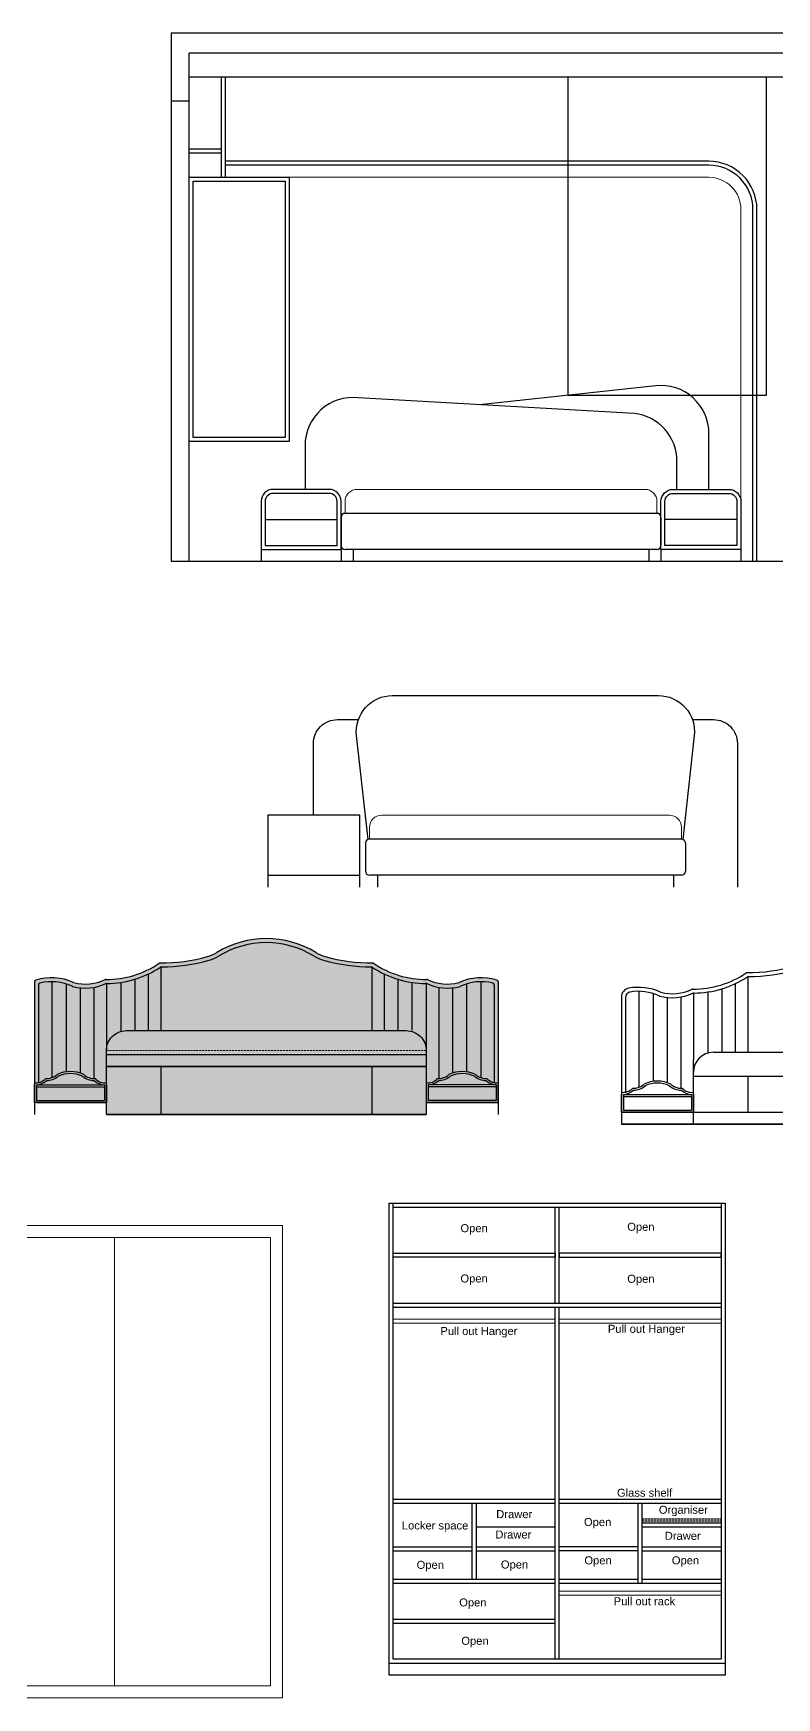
# Model space of a CAD drawing. Header units: millimetres. Extents: x 56222 to 3066687, y -650199 to -121287.
# Drawn here: x 128641.6 to 128827.4, y -183439.9 to -183023.8 of the extents above; entities that cross this region are included whole.
import ezdxf

# ---------------------------------------------------------------- set-up
doc = ezdxf.new("R2010")
doc.units = ezdxf.units.MM
doc.header["$MEASUREMENT"] = 0
doc.linetypes.add('00 . GROUND FLOOR$0$DASHED', pattern=[0.75, 0.5, -0.25])
doc.linetypes.add('DASHED2', pattern=[0.375, 0.25, -0.125])
doc.layers.add('AR HATCH-7', color=7, linetype='Continuous')
for name, color, linetype, lineweight in [('el', 7, 'Continuous', 20), ('ELEVATION', 250, 'Continuous', 9), ('FURNITURE', 32, 'Continuous', 9), ('Labelling', 1, 'Continuous', 25), ('SECTION ( SLAB PLine )', 104, 'Continuous', 30), ('TILE', 14, 'Continuous', 9), ('XX~SLAB ( BEAM )~ ( DIM )', 7, 'Continuous', 9)]:
    doc.layers.add(name, color=color, linetype=linetype, lineweight=lineweight)
doc.styles.get("Standard").update_dxf_attribs({"font": 'arial.ttf', "height": 6})

msp = doc.modelspace()

# ---------------------------------------------------------------- hatches: boundary and pattern name
at = {"layer": 'AR HATCH-7', "lineweight": 30, "true_color": 0xcad6a8, "transparency": 33554531}
h = msp.add_hatch(color=9, dxfattribs=at)
h.dxf.hatch_style = 1
h.paths.add_polyline_path([(128642.829, -183261.749, -0.3466599), (128643.212, -183261.262, -0.169922), (128651.288, -183262.078, 0.0459634), (128651.374, -183262.109, 0.1704054), (128659.733, -183261.405, -0.1047052), (128659.935, -183261.361, 0.1449182), (128673.347, -183257.327, -0.1435273), (128673.616, -183257.246, 0.0650683), (128685.536, -183255.569, 0.0708794), (128687.863, -183254.555, -0.2836153), (128711.795, -183254.555, 0.0708794), (128714.122, -183255.569, 0.0650683), (128726.042, -183257.246, -0.1435273), (128726.311, -183257.327, 0.1449182), (128739.723, -183261.361, -0.1047052), (128739.925, -183261.405, 0.1704054), (128748.283, -183262.109, 0.0459634), (128748.37, -183262.078, -0.169922), (128756.446, -183261.262, -0.3466598), (128756.829, -183261.749), (128756.829, -183286.14, 0.075705), (128757.829, -183286.161), (128757.829, -183260.986, 0.3293527), (128757.476, -183260.508, 0.1841493), (128748.03, -183261.133, -0.0462062), (128747.943, -183261.164, -0.1728102), (128740.151, -183260.408, 0.111312), (128739.936, -183260.361, -0.1502684), (128726.621, -183256.333, 0.148252), (128726.344, -183256.248, -0.0657125), (128714.557, -183254.652, -0.0707399), (128712.231, -183253.649, 0.2812356), (128687.427, -183253.649, -0.0707399), (128685.101, -183254.652, -0.0657125), (128673.314, -183256.248, 0.148252), (128673.037, -183256.333, -0.1502684), (128659.721, -183260.361, 0.111312), (128659.507, -183260.408, -0.1728102), (128651.715, -183261.164, -0.0462062), (128651.628, -183261.133, 0.1841493), (128642.182, -183260.508, 0.3293527), (128641.829, -183260.986), (128641.829, -183286.161, 0.075705), (128642.829, -183286.14)])
h.paths.add_polyline_path([(128656.996, -183285.161, -0.1712927), (128654.162, -183284.161, 0.2350359), (128647.526, -183284.143, 0.0337022), (128647.471, -183284.181, -0.1694662), (128644.662, -183285.161, -0.2390389), (128641.829, -183286.161), (128641.829, -183291.161), (128659.829, -183291.161), (128659.829, -183286.161, -0.2390389)])
h.paths.add_polyline_path([(128647.756, -183284.592, -0.0338836), (128647.812, -183284.554, -0.2262113), (128653.846, -183284.554, -0.0338836), (128653.902, -183284.592, 0.1570704), (128656.786, -183285.656, 0.1857156), (128659.329, -183286.688), (128659.329, -183290.661), (128642.329, -183290.661), (128642.329, -183286.688, 0.1857156), (128644.872, -183285.656, 0.1570704)], flags=16)
h.paths.add_polyline_path([(128659.329, -183286.688), (128642.329, -183286.688), (128642.329, -183287.188), (128659.329, -183287.188)], flags=0)
h.paths.add_polyline_path([(128757.329, -183286.688), (128740.329, -183286.688), (128740.329, -183287.188), (128757.329, -183287.188)], flags=0)
h.paths.add_polyline_path([(128752.187, -183284.181, 0.0337022), (128752.132, -183284.143, 0.2350359), (128745.496, -183284.161, -0.1712927), (128742.662, -183285.161, -0.2390389), (128739.829, -183286.161), (128739.829, -183291.161), (128757.329, -183291.161), (128757.829, -183291.161), (128757.829, -183286.161, -0.2390389), (128754.996, -183285.161, -0.1694662)])
h.paths.add_polyline_path([(128754.786, -183285.656, 0.1857156), (128757.329, -183286.688), (128757.329, -183290.661), (128740.329, -183290.661), (128740.329, -183286.688, 0.1857156), (128742.872, -183285.656, 0.1570704), (128745.756, -183284.592, -0.0338836), (128745.812, -183284.554, -0.2262113), (128751.846, -183284.554, -0.0338836), (128751.902, -183284.592, 0.1570704)], flags=16)
at = {"layer": 'AR HATCH-7', "lineweight": 30, "true_color": 0xc8a668, "transparency": 33554628}
h = msp.add_hatch(color=43, dxfattribs=at)
h.dxf.hatch_style = 1
h.paths.add_polyline_path([(128726.189, -183257.269, 0.0748493), (128726.042, -183257.246, -0.0650683), (128714.122, -183255.569, -0.0708794), (128711.795, -183254.555, 0.2836153), (128687.863, -183254.555, -0.0708794), (128685.536, -183255.569, -0.0650683), (128673.616, -183257.246, 0.0748493), (128673.469, -183257.269), (128673.469, -183273.161), (128726.189, -183273.161)])
h.paths.add_polyline_path([(128673.469, -183282.161), (128659.829, -183282.161), (128659.829, -183294.161), (128673.469, -183294.161)])
h.paths.add_polyline_path([(128739.829, -183282.161), (128726.189, -183282.161), (128726.189, -183294.161), (128739.829, -183294.161)])
h.paths.add_polyline_path([(128659.329, -183287.188), (128642.329, -183287.188), (128642.329, -183290.661), (128659.329, -183290.661)])
h.paths.add_polyline_path([(128757.329, -183287.188), (128740.329, -183287.188), (128740.329, -183290.661), (128757.329, -183290.661)])
at = {"layer": 'AR HATCH-7', "lineweight": 30, "true_color": 0x499cd0, "transparency": 33554628}
h = msp.add_hatch(color=153, dxfattribs=at)
h.dxf.hatch_style = 1
h.paths.add_polyline_path([(128673.469, -183257.269, 0.0679481), (128673.347, -183257.327, -0.0351511), (128670.323, -183259.018), (128670.323, -183273.161), (128673.469, -183273.161)])
h.paths.add_polyline_path([(128670.323, -183259.018, -0.0366358), (128666.952, -183260.31), (128666.952, -183273.161), (128670.323, -183273.161)])
h.paths.add_polyline_path([(128666.952, -183260.31, -0.0366358), (128663.429, -183261.097), (128663.429, -183273.361, -0.0710539), (128664.829, -183273.161), (128666.952, -183273.161)])
h.paths.add_polyline_path([(128656.683, -183262.333, -0.0668818), (128653.313, -183262.453), (128653.313, -183283.799, -0.0310261), (128654.162, -183284.161, 0.1535137), (128656.683, -183285.15)])
h.paths.add_polyline_path([(128653.313, -183262.453, -0.0398481), (128651.329, -183262.097, 0.0336837), (128649.789, -183261.493), (128649.789, -183283.444, -0.1205725), (128653.313, -183283.799)])
h.paths.add_polyline_path([(128649.789, -183261.493, 0.074581), (128646.189, -183260.922), (128646.189, -183284.895, 0.084297), (128647.506, -183284.153, -0.0035572), (128647.601, -183284.106, 0.0417091), (128647.526, -183284.143, -0.0800067), (128649.789, -183283.444)])
h.paths.add_polyline_path([(128646.189, -183260.922, 0.0611948), (128643.212, -183261.262, 0.3466598), (128642.829, -183261.749), (128642.829, -183286.14, 0.1604306), (128644.662, -183285.161, 0.0864782), (128646.189, -183284.895)])
h.paths.add_polyline_path([(128729.335, -183259.018, -0.0351511), (128726.311, -183257.327, 0.0679481), (128726.189, -183257.269), (128726.189, -183273.161), (128729.335, -183273.161)])
h.paths.add_polyline_path([(128732.706, -183260.31, -0.0366358), (128729.335, -183259.018), (128729.335, -183273.161), (128732.706, -183273.161)])
h.paths.add_polyline_path([(128732.706, -183260.31), (128732.706, -183273.161), (128734.829, -183273.161, -0.4142136), (128739.829, -183278.161), (128739.829, -183261.373, 0.0537032), (128739.723, -183261.361, -0.0722857)])
h = msp.add_hatch(color=153, dxfattribs=at)
h.dxf.hatch_style = 1
h.paths.add_polyline_path([(128663.429, -183261.097, -0.0355557), (128659.935, -183261.361, 0.0537032), (128659.829, -183261.373), (128659.829, -183278.161, -0.3333487), (128663.429, -183273.361)])
h.paths.add_polyline_path([(128659.829, -183261.373, 0.0507169), (128659.733, -183261.405, -0.0631862), (128656.683, -183262.333), (128656.683, -183285.15, 0.0173235), (128656.996, -183285.161, 0.2390389), (128659.829, -183286.161), (128659.829, -183278.161)])
h.paths.add_polyline_path([(128742.975, -183262.333, -0.0631862), (128739.925, -183261.405, 0.0507169), (128739.829, -183261.373), (128739.829, -183278.161), (128739.829, -183286.161, 0.2390389), (128742.662, -183285.161, 0.0173235), (128742.975, -183285.15)])
h.paths.add_polyline_path([(128746.345, -183262.453, -0.0668818), (128742.975, -183262.333), (128742.975, -183285.15, 0.1535137), (128745.496, -183284.161, -0.0310261), (128746.345, -183283.799)])
h.paths.add_polyline_path([(128749.869, -183261.493, 0.0336837), (128748.329, -183262.097, -0.0398481), (128746.345, -183262.453), (128746.345, -183283.799, -0.1205725), (128749.869, -183283.444)])
h.paths.add_polyline_path([(128753.469, -183260.922, 0.074581), (128749.869, -183261.493), (128749.869, -183283.444, -0.0807739), (128752.152, -183284.153, 0.084297), (128753.469, -183284.895)])
h.paths.add_polyline_path([(128756.829, -183261.749, 0.3466599), (128756.446, -183261.262, 0.0611948), (128753.469, -183260.922), (128753.469, -183284.895, 0.0864782), (128754.996, -183285.161, 0.1604306), (128756.829, -183286.14)])
at = {"layer": 'AR HATCH-7', "lineweight": 30, "true_color": 0xc8a668, "transparency": 33554531}
h = msp.add_hatch(color=43, dxfattribs=at)
h.dxf.hatch_style = 1
h.paths.add_polyline_path([(128734.829, -183273.161), (128664.829, -183273.161, 0.4142136), (128659.829, -183278.161), (128739.829, -183278.161, 0.4142136)])
h.paths.add_polyline_path([(128739.829, -183278.161), (128659.829, -183278.161), (128659.829, -183279.161), (128739.829, -183279.161)])
h = msp.add_hatch(color=43, dxfattribs=at)
h.dxf.hatch_style = 1
h.paths.add_polyline_path([(128739.829, -183279.161), (128659.829, -183279.161), (128659.829, -183282.161), (128739.829, -183282.161)])
h = msp.add_hatch(color=43, dxfattribs=at)
h.dxf.hatch_style = 1
h.paths.add_polyline_path([(128659.329, -183286.688), (128642.329, -183286.688, 0.1857156), (128644.872, -183285.656, 0.1570704), (128647.756, -183284.592, -0.0338836), (128647.812, -183284.554, -0.2262113), (128653.846, -183284.554, -0.0338836), (128653.902, -183284.592, 0.1570704), (128656.786, -183285.656, 0.1857156)])
h.paths.add_polyline_path([(128751.902, -183284.592, 0.0338836), (128751.846, -183284.554, 0.2262113), (128745.812, -183284.554, 0.0338836), (128745.756, -183284.592, -0.1570704), (128742.872, -183285.656, -0.1857156), (128740.329, -183286.688), (128757.329, -183286.688, -0.1857156), (128754.786, -183285.656, -0.1570704)])
at = {"layer": 'AR HATCH-7', "lineweight": 30, "true_color": 0x499cd0, "transparency": 33554628}
h = msp.add_hatch(color=153, dxfattribs=at)
h.dxf.hatch_style = 1
h.paths.add_polyline_path([(128726.189, -183282.161), (128673.469, -183282.161), (128673.469, -183294.161), (128726.189, -183294.161)])

# ---------------------------------------------------------------- linework, layer by layer
at = {"layer": 'el', "color": 18, "ltscale": 10, "true_color": 0x000000}
msp.add_line((128661.907, -183324.907), (128661.907, -183436.907), dxfattribs=at)
for points in [[(128619.907, -183321.907), (128703.907, -183321.907), (128703.907, -183439.907), (128619.907, -183439.907)], [(128622.907, -183324.907), (128700.907, -183324.907), (128700.907, -183436.907), (128622.907, -183436.907)], [(128772.047, -183345.289), (128731.547, -183345.289), (128731.547, -183346.289), (128772.047, -183346.289)], [(128773.047, -183345.289), (128813.547, -183345.289), (128813.547, -183346.289), (128773.047, -183346.289)], [(128773.047, -183413.289), (128813.547, -183413.289), (128813.547, -183414.289), (128773.047, -183414.289)]]:
    msp.add_lwpolyline(points, close=True, dxfattribs=at)
at = {"layer": 'ELEVATION', "color": 27, "lineweight": 30, "true_color": 0x7d5120}
for p, q in [((128731.547, -183430.289), (128731.547, -183316.289)), ((128731.547, -183317.289), (128813.547, -183317.289)), ((128772.047, -183341.289), (128772.047, -183317.289)), ((128773.047, -183341.289), (128773.047, -183317.289)), ((128813.547, -183316.289), (128813.547, -183430.289)), ((128814.547, -183316.289), (128814.547, -183431.289)), ((128731.547, -183341.289), (128813.547, -183341.289)), ((128731.547, -183342.289), (128813.547, -183342.289)), ((128772.047, -183430.289), (128772.047, -183342.289)), ((128773.047, -183430.289), (128773.047, -183342.289)), ((128731.547, -183390.289), (128772.047, -183390.289)), ((128731.547, -183391.289), (128772.047, -183391.289)), ((128792.797, -183411.289), (128792.797, -183391.289)), ((128793.797, -183411.289), (128793.797, -183391.289)), ((128793.797, -183396.171), (128813.547, -183396.171)), ((128793.797, -183397.171), (128813.547, -183397.171)), ((128731.547, -183402.171), (128751.297, -183402.171)), ((128792.797, -183402.171), (128773.047, -183402.171)), ((128793.797, -183402.171), (128813.547, -183402.171)), ((128731.547, -183403.171), (128751.297, -183403.171)), ((128752.297, -183403.171), (128772.047, -183403.171)), ((128792.797, -183403.171), (128773.047, -183403.171)), ((128793.797, -183403.171), (128813.547, -183403.171)), ((128731.547, -183410.289), (128772.047, -183410.289)), ((128773.047, -183410.289), (128792.797, -183410.289)), ((128793.797, -183410.289), (128813.547, -183410.289)), ((128731.547, -183411.289), (128772.047, -183411.289)), ((128773.047, -183411.289), (128813.547, -183411.289)), ((128730.547, -183431.289), (128814.547, -183431.289)), ((128813.547, -183430.289), (128731.547, -183430.289))]:
    msp.add_line(p, q, dxfattribs=at)
at = {"layer": 'ELEVATION', "color": 4, "lineweight": 30}
for p, q in [((128773.047, -183390.289), (128813.547, -183390.289)), ((128773.047, -183391.289), (128813.547, -183391.289)), ((128731.547, -183420.289), (128772.047, -183420.289)), ((128731.547, -183421.289), (128772.047, -183421.289))]:
    msp.add_line(p, q, dxfattribs=at)
at = {"layer": 'ELEVATION', "color": 0, "lineweight": 25}
for points in [[(128680.512, -183059.849), (128705.512, -183059.849), (128705.512, -183125.849), (128680.512, -183125.849)], [(128681.512, -183060.849), (128704.512, -183060.849), (128704.512, -183124.849), (128681.512, -183124.849)]]:
    msp.add_lwpolyline(points, close=True, dxfattribs=at)
at = {"layer": 'ELEVATION', "color": 27, "lineweight": 30, "true_color": 0x7d5120}
for points in [[(128730.547, -183316.289), (128814.547, -183316.289), (128814.547, -183434.289), (128730.547, -183434.289)], [(128731.547, -183328.789), (128772.047, -183328.789), (128772.047, -183329.789), (128731.547, -183329.789)], [(128773.047, -183329.789), (128813.547, -183329.789), (128813.547, -183328.789), (128773.047, -183328.789)]]:
    msp.add_lwpolyline(points, close=True, dxfattribs=at)
for points in [[(128751.297, -183391.289), (128752.297, -183391.289)], [(128751.297, -183410.289), (128751.297, -183391.289)], [(128752.297, -183391.289), (128752.297, -183410.289)], [(128752.297, -183430.289), (128751.297, -183430.289)]]:
    msp.add_lwpolyline(points, dxfattribs=at)
at = {"layer": 'FURNITURE', "lineweight": 30}
for p, q in [((128797.233, -183111.969), (128753.128, -183116.695)), ((128802.512, -183137.849), (128802.512, -183130.826)), ((128797.512, -183143.849), (128719.512, -183143.849)), ((128699.528, -183145.394), (128717.512, -183145.394)), ((128718.512, -183144.849), (128718.512, -183151.849)), ((128798.512, -183144.849), (128798.512, -183151.849)), ((128817.495, -183145.394), (128799.512, -183145.394)), ((128698.528, -183152.849), (128698.528, -183155.849)), ((128718.512, -183152.849), (128718.512, -183155.849)), ((128797.512, -183152.849), (128719.512, -183152.849)), ((128721.512, -183152.849), (128721.512, -183155.849)), ((128795.512, -183152.849), (128795.512, -183155.849)), ((128798.512, -183152.849), (128798.512, -183155.849)), ((128818.495, -183152.849), (128818.495, -183155.849)), ((128724.613, -183226.305), (128724.613, -183233.305)), ((128803.613, -183225.305), (128725.613, -183225.305)), ((128804.613, -183226.305), (128804.613, -183233.305)), ((128803.613, -183234.305), (128725.613, -183234.305)), ((128727.613, -183234.305), (128727.613, -183237.305)), ((128801.613, -183234.305), (128801.613, -183237.305))]:
    msp.add_line(p, q, dxfattribs=at)
for points in [[(128822.495, -183155.849), (128822.495, -183067.849, 0.4142136), (128810.495, -183055.849), (128689.512, -183055.849)], [(128821.495, -183155.849), (128821.495, -183067.849, 0.4142136), (128810.495, -183056.849), (128689.512, -183056.849)], [(128791.79, -183118.894), (128722.79, -183114.969, 0.4458331), (128709.512, -183126.901), (128709.512, -183137.849)], [(128810.512, -183137.849), (128810.512, -183123.901, 0.4458331), (128797.233, -183111.969)], [(128725.276, -183225.363), (128722.39, -183199.389, -0.4470085), (128731.335, -183189.395), (128797.891, -183189.395, -0.4470085), (128806.836, -183199.389), (128803.95, -183225.363)], [(128711.613, -183219.305), (128711.613, -183201.395, -0.4142136), (128717.613, -183195.395), (128722.849, -183195.395)], [(128806.376, -183195.395), (128811.613, -183195.395, -0.4142136), (128817.613, -183201.395), (128817.613, -183237.305)]]:
    msp.add_lwpolyline(points, format="xyb", dxfattribs=at)
at = {"layer": 'FURNITURE', "lineweight": 0}
msp.add_lwpolyline([(128818.495, -183155.849), (128818.495, -183067.849, 0.4142136), (128810.495, -183059.849), (128705.512, -183059.849)], format="xyb", dxfattribs=at)
at = {"layer": 'FURNITURE', "lineweight": 30}
for points in [[(128715.512, -183137.849), (128701.528, -183137.849, 0.4142136), (128698.528, -183140.849), (128698.528, -183152.849), (128718.512, -183152.849), (128718.512, -183140.849, 0.4142136)], [(128715.512, -183138.849), (128701.528, -183138.849, 0.4142136), (128699.528, -183140.849), (128699.528, -183151.849), (128717.512, -183151.849), (128717.512, -183140.849, 0.4142136)], [(128801.512, -183137.849), (128815.495, -183137.849, -0.4142136), (128818.495, -183140.849), (128818.495, -183152.849), (128798.512, -183152.849), (128798.512, -183140.849, -0.4142136)], [(128801.512, -183138.849), (128815.495, -183138.849, -0.4142136), (128817.495, -183140.849), (128817.495, -183151.849), (128799.512, -183151.849), (128799.512, -183140.849, -0.4142136)]]:
    msp.add_lwpolyline(points, format="xyb", close=True, dxfattribs=at)
at = {"layer": 'FURNITURE', "lineweight": 5}
for points in [[(128797.512, -183143.849), (128797.512, -183140.849, 0.4142136), (128794.512, -183137.849), (128722.512, -183137.849, 0.4142136), (128719.512, -183140.849), (128719.512, -183143.849)], [(128803.613, -183225.305), (128803.613, -183222.305, 0.4142136), (128800.613, -183219.305), (128728.613, -183219.305, 0.4142136), (128725.613, -183222.305), (128725.613, -183225.305)]]:
    msp.add_lwpolyline(points, format="xyb", dxfattribs=at)
at = {"layer": 'FURNITURE', "lineweight": 30}
for centre, radius, start, end in [((128790.512, -183130.826), 12, 0, 83.88442), ((128719.512, -183144.849), 1, 90, 180), ((128797.512, -183144.849), 1, 0, 90), ((128719.512, -183151.849), 1, 180, 270), ((128797.512, -183151.849), 1, 270, 0), ((128725.613, -183226.305), 1, 90, 180), ((128803.613, -183226.305), 1, 0, 90), ((128725.613, -183233.305), 1, 180, 270), ((128803.613, -183233.305), 1, 270, 0)]:
    msp.add_arc(centre, radius, start, end, dxfattribs=at)
at = {"layer": 'SECTION ( SLAB PLine )', "color": 1}
for p, q in [((128676.012, -183023.849), (128676.012, -183040.849)), ((128866.012, -183023.849), (128676.012, -183023.849)), ((128680.512, -183040.849), (128680.512, -183028.849)), ((128861.512, -183028.849), (128680.512, -183028.849)), ((128680.512, -183040.849), (128676.012, -183040.849))]:
    msp.add_line(p, q, dxfattribs=at)
at = {"layer": 'SECTION ( SLAB PLine )', "color": 6}
msp.add_line((128861.512, -183034.849), (128680.512, -183034.849), dxfattribs=at)
at = {"layer": 'TILE', "color": 242, "lineweight": 30, "true_color": 0xcd2027}
for p, q in [((128688.512, -183034.849), (128688.512, -183059.849)), ((128689.512, -183034.849), (128689.512, -183059.849)), ((128680.512, -183052.763), (128688.512, -183052.763)), ((128680.512, -183053.763), (128688.512, -183053.763)), ((128723.244, -183219.305), (128700.197, -183219.305)), ((128700.197, -183219.305), (128700.197, -183237.305)), ((128723.244, -183237.305), (128723.244, -183219.305)), ((128700.197, -183234.305), (128723.244, -183234.305))]:
    msp.add_line(p, q, dxfattribs=at)
msp.add_lwpolyline([(128775.181, -183114.332), (128824.927, -183114.332), (128824.927, -183034.849), (128775.181, -183034.849)], close=True, dxfattribs=at)
at = {"layer": 'XX~SLAB ( BEAM )~ ( DIM )', "lineweight": 30}
for p, q in [((128676.012, -183040.849), (128676.012, -183155.849)), ((128680.512, -183155.849), (128680.512, -183040.849)), ((128866.012, -183155.849), (128676.012, -183155.849))]:
    msp.add_line(p, q, dxfattribs=at)
at = {"layer": 'XX~SLAB ( BEAM )~ ( DIM )', "color": 32, "lineweight": 30, "true_color": 0xcd6928}
for p, q in [((128641.829, -183260.986), (128641.829, -183294.161)), ((128646.189, -183260.922), (128646.189, -183284.895)), ((128666.952, -183260.31), (128666.952, -183273.161)), ((128670.323, -183259.018), (128670.323, -183273.161)), ((128673.469, -183257.269), (128673.469, -183273.161)), ((128726.189, -183257.269), (128726.189, -183273.161)), ((128729.335, -183259.018), (128729.335, -183273.161)), ((128732.706, -183260.31), (128732.706, -183273.161)), ((128753.469, -183260.922), (128753.469, -183284.895)), ((128757.829, -183260.986), (128757.829, -183294.161)), ((128820.245, -183259.674), (128820.245, -183278.565)), ((128642.829, -183261.749), (128642.829, -183286.14)), ((128649.789, -183261.493), (128649.789, -183283.444)), ((128653.313, -183262.453), (128653.313, -183283.799)), ((128656.683, -183262.333), (128656.683, -183285.15)), ((128659.829, -183261.373), (128659.829, -183278.161)), ((128663.429, -183261.097), (128663.429, -183273.361)), ((128736.229, -183261.097), (128736.229, -183273.161)), ((128739.829, -183261.373), (128739.829, -183278.161)), ((128742.975, -183262.333), (128742.975, -183285.15)), ((128746.345, -183262.453), (128746.345, -183283.799)), ((128749.869, -183261.493), (128749.869, -183283.444)), ((128756.829, -183261.749), (128756.829, -183286.14)), ((128788.605, -183264.764), (128788.605, -183296.565)), ((128789.605, -183264.947), (128789.605, -183288.544)), ((128792.965, -183263.327), (128792.965, -183287.299)), ((128796.566, -183263.898), (128796.566, -183285.849)), ((128800.089, -183264.857), (128800.089, -183286.203)), ((128803.459, -183264.737), (128803.459, -183287.554)), ((128806.605, -183263.777), (128806.605, -183280.565)), ((128810.205, -183263.501), (128810.205, -183278.765)), ((128813.729, -183262.715), (128813.729, -183278.565)), ((128817.099, -183261.422), (128817.099, -183278.565)), ((128806.605, -183296.565), (128806.605, -183280.565)), ((128811.605, -183278.565), (128881.605, -183278.565)), ((128673.469, -183282.161), (128673.469, -183294.161)), ((128726.189, -183282.161), (128726.189, -183294.161)), ((128806.605, -183284.565), (128886.605, -183284.565)), ((128806.605, -183284.565), (128886.605, -183284.565)), ((128820.245, -183284.565), (128820.245, -183293.565)), ((128641.829, -183286.161), (128641.829, -183291.161)), ((128642.329, -183286.688), (128642.329, -183290.661)), ((128642.329, -183286.688), (128659.329, -183286.688)), ((128642.329, -183287.188), (128659.329, -183287.188)), ((128659.329, -183286.688), (128659.329, -183290.661)), ((128740.329, -183286.688), (128740.329, -183290.661)), ((128757.329, -183286.688), (128740.329, -183286.688)), ((128757.329, -183287.188), (128740.329, -183287.188)), ((128757.329, -183286.688), (128757.329, -183290.661)), ((128757.829, -183286.161), (128757.829, -183291.161)), ((128788.605, -183288.565), (128788.605, -183293.565)), ((128789.105, -183289.093), (128789.105, -183293.065)), ((128789.105, -183289.093), (128806.105, -183289.093)), ((128789.105, -183289.593), (128806.105, -183289.593)), ((128806.105, -183289.093), (128806.105, -183293.065)), ((128642.329, -183290.661), (128659.329, -183290.661)), ((128642.329, -183291.161), (128659.829, -183291.161)), ((128757.329, -183291.161), (128739.829, -183291.161)), ((128757.329, -183290.661), (128740.329, -183290.661)), ((128788.605, -183293.565), (128904.605, -183293.565)), ((128789.105, -183293.065), (128806.105, -183293.065)), ((128789.105, -183293.565), (128806.605, -183293.565)), ((128904.605, -183296.565), (128788.605, -183296.565))]:
    msp.add_line(p, q, dxfattribs=at)
at = {"layer": 'XX~SLAB ( BEAM )~ ( DIM )', "color": 242, "lineweight": 30, "true_color": 0xcd2027}
for p, q in [((128664.829, -183273.161), (128734.829, -183273.161)), ((128659.829, -183282.161), (128739.829, -183282.161)), ((128659.829, -183294.161), (128739.829, -183294.161)), ((128788.605, -183296.565), (128904.605, -183296.565))]:
    msp.add_line(p, q, dxfattribs=at)
at = {"layer": 'XX~SLAB ( BEAM )~ ( DIM )', "color": 32, "linetype": '00 . GROUND FLOOR$0$DASHED', "lineweight": 15, "true_color": 0xcd6928}
msp.add_line((128659.829, -183278.161), (128739.829, -183278.161), dxfattribs=at)
at = {"layer": 'XX~SLAB ( BEAM )~ ( DIM )', "color": 27, "lineweight": 25, "true_color": 0x7d5120}
for p, q in [((128752.297, -183397.176), (128772.047, -183397.176)), ((128752.297, -183402.171), (128772.047, -183402.171))]:
    msp.add_line(p, q, dxfattribs=at)
at = {"layer": 'XX~SLAB ( BEAM )~ ( DIM )', "color": 18, "linetype": 'DASHED2', "lineweight": 25, "true_color": 0x000000}
for p, q in [((128793.797, -183395.171), (128813.547, -183395.171)), ((128793.797, -183395.671), (128813.547, -183395.671))]:
    msp.add_line(p, q, dxfattribs=at)
at = {"layer": 'XX~SLAB ( BEAM )~ ( DIM )', "color": 32, "lineweight": 30, "true_color": 0xcd6928}
msp.add_lwpolyline([(128664.829, -183273.161), (128734.829, -183273.161, -0.4142136), (128739.829, -183278.161), (128739.829, -183294.161), (128659.829, -183294.161), (128659.829, -183278.161, -0.4142136)], format="xyb", close=True, dxfattribs=at)
msp.add_lwpolyline([(128659.829, -183279.161), (128739.829, -183279.161), (128739.829, -183282.161), (128659.829, -183282.161)], close=True, dxfattribs=at)
for points in [[(128659.829, -183286.661), (128659.829, -183291.161), (128641.829, -183291.161), (128641.829, -183286.661)], [(128739.829, -183286.661), (128739.829, -183291.161), (128757.829, -183291.161), (128757.829, -183286.661)], [(128806.605, -183289.065), (128806.605, -183293.565), (128788.605, -183293.565), (128788.605, -183289.065)]]:
    msp.add_lwpolyline(points, dxfattribs=at)
for centre, radius, start, end in [((128699.829, -183273.953), 23.792, 58.58425, 121.41575), ((128699.829, -183273.953), 22.792, 58.33171, 121.66829), ((128659.829, -183236.694), 23.667, 269.7397, 303.92291), ((128673.316, -183256.748), 0.5, 90.19173, 123.92291), ((128673.162, -183210.804), 45.444, 270.19173, 285.23031), ((128673.162, -183210.804), 46.444, 270.55948, 285.45105), ((128682.736, -183245.968), 9, 285.23031, 301.41575), ((128683.138, -183246.895), 9, 285.45105, 301.66829), ((128716.52, -183246.895), 9, 238.33171, 254.54895), ((128716.922, -183245.968), 9, 238.58425, 254.76969), ((128726.496, -183210.804), 46.444, 254.54895, 269.62185), ((128726.496, -183210.804), 45.444, 254.76969, 270), ((128726.342, -183256.748), 0.5, 56.07709, 89.80827), ((128739.829, -183236.694), 23.667, 236.07709, 270.2603), ((128642.329, -183260.986), 0.5, 107.08225, 180), ((128646.085, -183273.209), 13.287, 65.34593, 107.08225), ((128646.085, -183273.209), 12.287, 64.94768, 103.5225), ((128654.551, -183249.85), 11.663, 255.92808, 295.14593), ((128659.719, -183260.861), 0.5, 89.7397, 115.14593), ((128659.829, -183236.694), 24.667, 270.24722, 303.23039), ((128673.621, -183257.746), 0.5, 90.55948, 123.23039), ((128726.037, -183257.746), 0.5, 56.76961, 89.44052), ((128739.829, -183236.694), 24.667, 236.76961, 269.75278), ((128739.939, -183260.861), 0.5, 64.85407, 90.2603), ((128745.107, -183249.85), 11.663, 244.85407, 284.07192), ((128753.573, -183273.209), 13.287, 72.91775, 114.65407), ((128753.573, -183273.209), 12.287, 76.4775, 115.05232), ((128757.329, -183260.986), 0.5, 0, 72.91775), ((128806.605, -183239.098), 23.667, 269.7397, 303.92291), ((128806.605, -183239.098), 24.667, 270.24722, 303.23039), ((128820.092, -183259.152), 0.5, 90.19173, 123.92291), ((128819.939, -183213.208), 45.444, 270.19173, 285.23031), ((128820.397, -183260.15), 0.5, 90.55948, 123.23039), ((128819.939, -183213.208), 46.444, 270.55948, 285.45105), ((128643.329, -183261.749), 0.5, 103.5225, 180), ((128651.5, -183261.625), 0.5, 244.94768, 255.4743), ((128654.551, -183249.85), 12.663, 255.4743, 294.15677), ((128651.836, -183260.679), 0.5, 245.34593, 255.92808), ((128659.938, -183261.861), 0.5, 90.24722, 114.15677), ((128739.72, -183261.861), 0.5, 65.84323, 89.75278), ((128745.107, -183249.85), 12.663, 245.84323, 284.5257), ((128747.822, -183260.679), 0.5, 284.07192, 294.65407), ((128748.158, -183261.625), 0.5, 284.5257, 295.05232), ((128756.329, -183261.749), 0.5, 0, 76.4775), ((128792.861, -183275.613), 13.287, 65.34593, 100.74779), ((128792.861, -183275.613), 12.287, 64.94768, 100.18712), ((128798.276, -183264.029), 0.5, 244.94768, 255.4743), ((128801.327, -183252.255), 12.663, 255.4743, 294.15677), ((128798.613, -183263.083), 0.5, 245.34593, 255.92808), ((128801.327, -183252.255), 11.663, 255.92808, 295.14593), ((128806.495, -183263.265), 0.5, 89.7397, 115.14593), ((128806.714, -183264.265), 0.5, 90.24722, 114.15677), ((128811.605, -183283.565), 5, 90, 180), ((128642.26, -183282.867), 3.322, 262.55273, 316.32734), ((128642.26, -183282.867), 3.822, 271.04088, 313.12429), ((128644.662, -183280.647), 4.514, 270, 308.47326), ((128644.662, -183280.647), 5.014, 272.39892, 308.10507), ((128647.782, -183284.572), 0.5, 120.7522, 128.47326), ((128650.826, -183290.821), 7.449, 63.38973, 116.29573), ((128648.065, -183284.986), 0.5, 120.34249, 128.10507), ((128650.829, -183290.881), 7.009, 64.50715, 115.49285), ((128653.593, -183284.986), 0.5, 51.89493, 59.65751), ((128656.996, -183280.647), 5.014, 231.89493, 267.60108), ((128656.996, -183280.647), 4.514, 231.11993, 270), ((128659.398, -183282.867), 3.822, 226.87571, 268.95912), ((128659.398, -183282.867), 3.322, 223.67266, 277.44727), ((128740.26, -183282.867), 3.322, 262.55273, 316.32734), ((128740.26, -183282.867), 3.822, 271.04088, 313.12429), ((128742.662, -183280.647), 4.514, 270, 308.88007), ((128742.662, -183280.647), 5.014, 272.39892, 308.10507), ((128748.832, -183290.821), 7.449, 63.70427, 116.61027), ((128746.065, -183284.986), 0.5, 120.34249, 128.10507), ((128748.829, -183290.881), 7.009, 64.50715, 115.49285), ((128751.593, -183284.986), 0.5, 51.89493, 59.65751), ((128754.996, -183280.647), 5.014, 231.89493, 267.60108), ((128751.876, -183284.572), 0.5, 51.52674, 59.2478), ((128754.996, -183280.647), 4.514, 231.52674, 270), ((128757.398, -183282.867), 3.822, 226.87571, 268.95912), ((128757.398, -183282.867), 3.322, 223.67266, 277.44727), ((128797.602, -183293.225), 7.449, 63.38973, 116.29573), ((128789.036, -183285.271), 3.322, 262.55273, 316.32734), ((128789.036, -183285.271), 3.822, 271.04088, 313.12429), ((128791.439, -183283.051), 4.514, 270, 308.47326), ((128791.439, -183283.051), 5.014, 272.39892, 308.10507), ((128794.558, -183286.977), 0.5, 120.7522, 128.47326), ((128794.841, -183287.39), 0.5, 120.34249, 128.10507), ((128797.605, -183293.285), 7.009, 64.50715, 115.49285), ((128800.369, -183287.39), 0.5, 51.89493, 59.65751), ((128803.772, -183283.051), 5.014, 231.89493, 267.60108), ((128803.772, -183283.051), 4.514, 231.11993, 270), ((128806.175, -183285.271), 3.822, 226.87571, 268.95912), ((128806.175, -183285.271), 3.322, 223.67266, 277.44727)]:
    msp.add_arc(centre, radius, start, end, dxfattribs=at)
at = {"layer": 'XX~SLAB ( BEAM )~ ( DIM )', "color": 242, "lineweight": 30, "true_color": 0xcd2027}
for centre, radius, start in [((128790.861, -183264.764), 2.255, 102.21084), ((128791.087, -183264.947), 1.482, 93.27029)]:
    msp.add_arc(centre, radius, start, 180, dxfattribs=at)

# ---------------------------------------------------------------- texts
at = {"layer": 'Labelling', "ltscale": 10, "char_height": 2, "width": 47.9166, "attachment_point": 1}
for s, insert in [('\\A1;{\\fArial Greek|b0|i0|c0|p34;Open}', (128748.363, -183321.54)), ('\\A1;{\\fArial Greek|b0|i0|c0|p34;Open}', (128790.072, -183321.188)), ('\\A1;{\\fArial Greek|b0|i0|c0|p34;Open}', (128748.363, -183334.112)), ('\\A1;{\\fArial Greek|b0|i0|c0|p34;Open}', (128790.072, -183334.183)), ('\\A1;{\\fArial Greek|b0|i0|c0|p34;Pull out Hanger}', (128743.355, -183347.245)), ('\\A1;{\\fArial Greek|b0|i0|c0|p34;Pull out Hanger}', (128785.234, -183346.693)), ('\\A1;{\\fArial Greek|b0|i0|c0|p34;Glass shelf}', (128787.504, -183387.666)), ('\\A1;{\\fArial Greek|b0|i0|c0|p34;Drawer}', (128757.314, -183393.024)), ('\\A1;{\\fArial Greek|b0|i0|c0|p34;Organiser}', (128797.974, -183391.928)), ('\\A1;{\\fArial Greek|b0|i0|c0|p34;Locker space}', (128733.718, -183395.849)), ('\\A1;{\\fArial Greek|b0|i0|c0|p34;Drawer}', (128757.099, -183398.115)), ('\\A1;{\\fArial Greek|b0|i0|c0|p34;Open}', (128779.255, -183394.982)), ('\\A1;{\\fArial Greek|b0|i0|c0|p34;Drawer}', (128799.446, -183398.441)), ('\\A1;{\\fArial Greek|b0|i0|c0|p34;Open}', (128737.412, -183405.691)), ('\\A1;{\\fArial Greek|b0|i0|c0|p34;Open}', (128758.477, -183405.609)), ('\\A1;{\\fArial Greek|b0|i0|c0|p34;Open}', (128779.357, -183404.57)), ('\\A1;{\\fArial Greek|b0|i0|c0|p34;Open}', (128801.218, -183404.57)), ('\\A1;{\\fArial Greek|b0|i0|c0|p34;Pull out rack}', (128786.683, -183414.795)), ('\\A1;{\\fArial Greek|b0|i0|c0|p34;Open}', (128748.057, -183415.087)), ('\\A1;{\\fArial Greek|b0|i0|c0|p34;Open}', (128748.585, -183424.68))]:
    msp.add_mtext(s, dxfattribs=dict(at, insert=insert))

doc.saveas('drawing.dxf')
